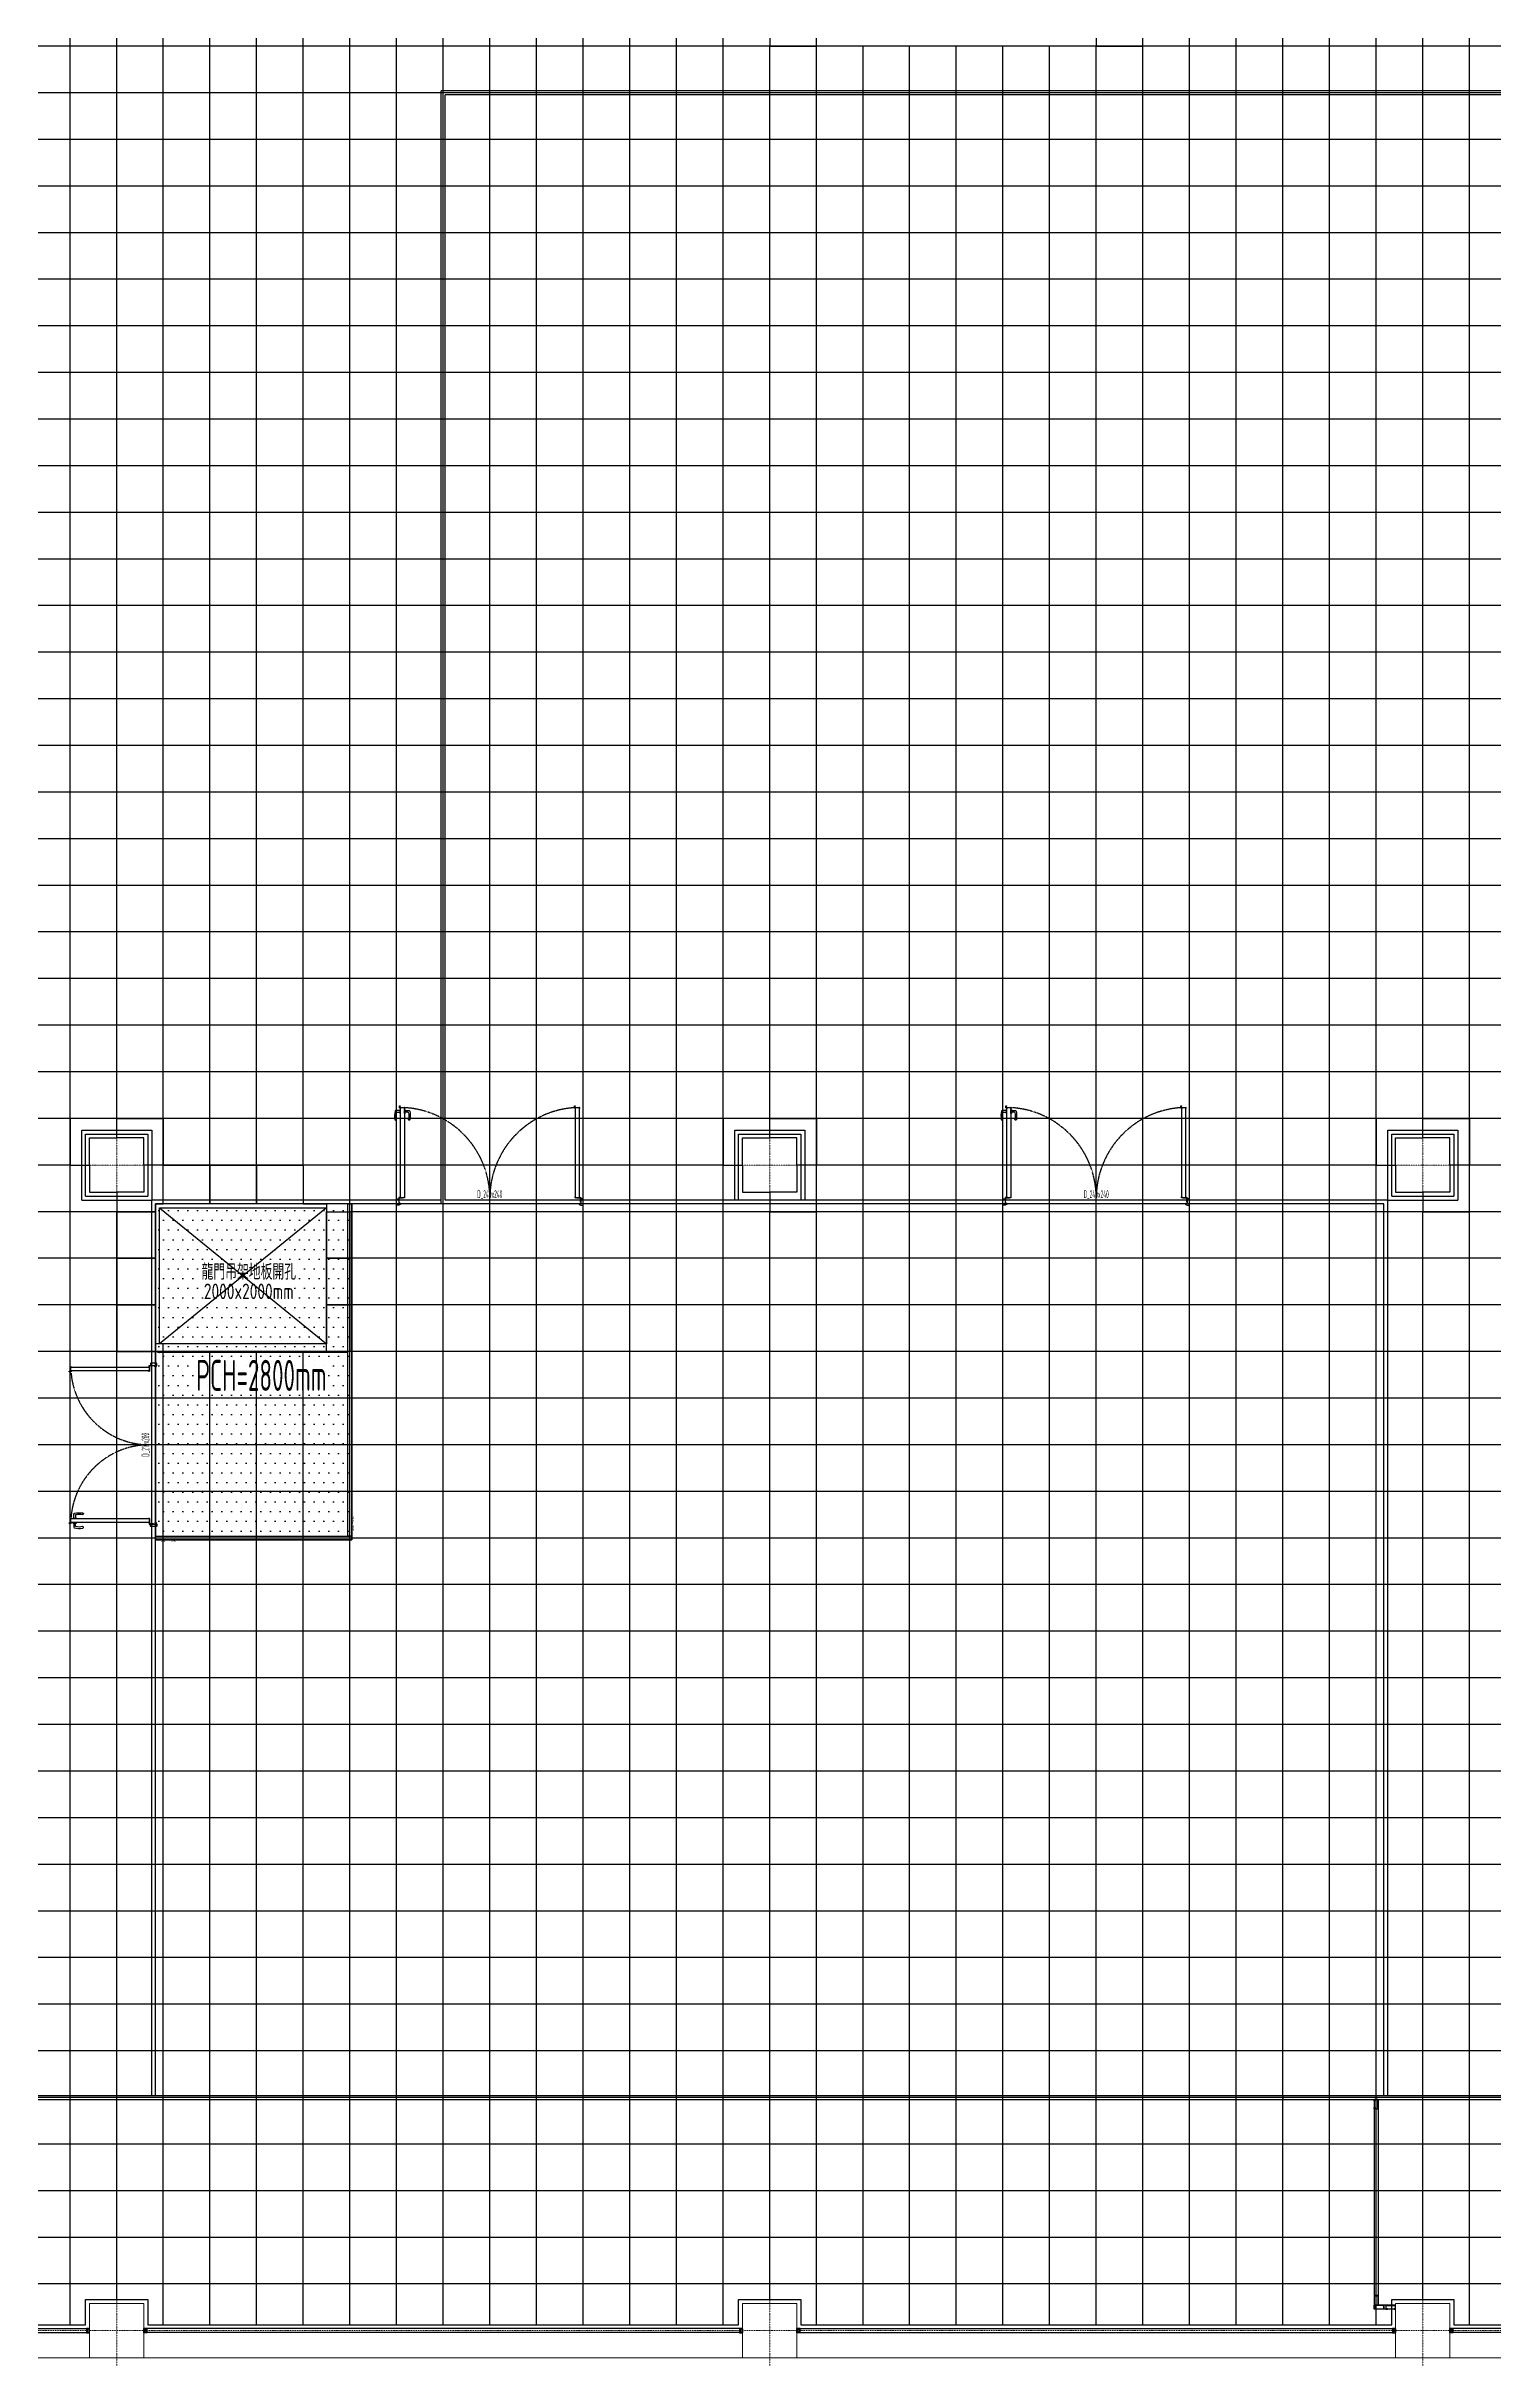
# Model space of a CAD drawing. Extents: x -32000 to 290600, y -96057 to 131250.
# Drawn here: x 200694 to 219300, y -350 to 29400 of the extents above; entities that cross this region are included whole.
import ezdxf
from ezdxf.enums import TextEntityAlignment as Align

# ---------------------------------------------------------------- set-up
doc = ezdxf.new("R2010")
doc.units = 0
doc.linetypes.add('H12PL3$0$JJP_三點線', pattern=[0.9, 0.3, -0.15, 0, -0.15, 0, -0.15, 0, -0.15])
doc.linetypes.add('XFDP30$0$HIDDEN', pattern=[0.3, 0.2, -0.1])
for name, color, linetype in [('H12PL3$0$A-WALL-EX', 252, 'Continuous'), ('H12PL3$0$S-COL', 252, 'Continuous'), ('H12PL3$0$S-GRID', 252, 'Continuous'), ('XFDP30$0$A-Ceiling (50K)', 9, 'Continuous'), ('XFDP30$0$A-CR-TT2', 9, 'Continuous'), ('XFDP30$0$A-Door (50K)', 9, 'Continuous'), ('XFDP30$0$A-Floor Opening', 9, 'Continuous'), ('XFDP30$0$A-Partition-Col', 9, 'Continuous'), ('XFDP30$0$A-Partition-Col (50K)', 9, 'Continuous'), ('XFDP30$0$A-W-D2-Steel (8K)', 9, 'Continuous'), ('XFDP30$0$A-W-P1S (50K)', 9, 'Continuous'), ('XFDP30$0$A-W-P1S (8K)', 9, 'Continuous'), ('XFDP30$0$A-W-P2D (50K)', 9, 'Continuous'), ('XFDP30$0$A-W-P2D (8K)', 9, 'Continuous'), ('XFDP30$0$A-W-P2D_H-2.8m (50K)', 9, 'Continuous'), ('XFDP30$0$A-W-R1 (Rockwool) (50K)', 9, 'Continuous'), ('XFDR30-50K$0$A-R-Plan', 9, 'Continuous'), ('XFDR30-50K$0$A-R-Plan (50K_Abnormal)', 9, 'Continuous'), ('XFDR30-50K$0$A-R-Plan (8K_Abnormal)', 9, 'Continuous'), ('XFDR30-50K$0$A-Safety', 9, 'XFDR30-50K$0$FENCELINE-1')]:
    doc.layers.add(name, color=color, linetype=linetype)
doc.styles.add('XFDP30$0$AA-TXT', font='isocp.shx', dxfattribs={"width": 0.8, "bigfont": 'china.shx'})
doc.styles.add('XFDR30-50K$0$AA-TXT', font='isocp.shx', dxfattribs={"bigfont": 'chineset.shx'})
doc.linetypes.add('XFDR30-50K$0$FENCELINE-1', pattern='A,0.25,-0.1,[133,ltypeshp.shx,S=0.1,R=0,X=-0.1,Y=0],-0.1,0.19', length=0.64)

# ---------------------------------------------------------------- blocks, each defined once
blk = doc.blocks.new('XFDP30$0$TP1-50-Partition_Col-side')
blk.add_lwpolyline([(-2.5, -4), (-2.5, -3.9), (-2.6, -3.9), (-2.5, -3), (-2.5, -0.3), (-2.4, -0.2), (-0.7, -0.2), (-0.5, -0.2), (-0.1, -0.2), (0, -0.2), (0, -0.2), (0.5, -0.2), (0.6, -0.2), (2.4, -0.2), (2.5, -0.3), (2.5, -3), (2.6, -3.9), (2.5, -3.9), (2.5, -4), (2.7, -4), (2.7, 0), (-2.7, 0), (-2.7, -4)], close=True)
for points in [[(-1.6, -2.1), (-2.3, -2.1, 0.414213), (-2.4, -2.2), (-2.4, -3.6), (-2.5, -3.6), (-2.5, -2.2, -0.414213), (-2.3, -2), (-1.6, -2), (-1.6, -2.1)], [(1.6, -2.1), (2.3, -2.1, -0.414213), (2.4, -2.2), (2.4, -3.6), (2.5, -3.6), (2.5, -2.2, 0.414213), (2.3, -2), (1.6, -2), (1.6, -2.1)]]:
    blk.add_lwpolyline(points, format="xyb")
blk.add_lwpolyline([(2.2, -3.6), (-2.2, -3.6, -0.414214), (-2.3, -3.5), (-2.3, -2.6, -0.414214), (-2.2, -2.5), (-1.3, -2.5, 0.414214), (-1.1, -2.3), (-1.1, -2.2, 0.414214), (-1.3, -2.1), (-1.9, -2.1), (-1.9, -2.1), (-1.3, -2.1, -0.414214), (-1.2, -2.2), (-1.2, -2.3, -0.414214), (-1.3, -2.4), (-2.2, -2.4, 0.414214), (-2.4, -2.6), (-2.4, -3.5, 0.414214), (-2.2, -3.6), (2.2, -3.6, 0.414214), (2.4, -3.5), (2.4, -2.6, 0.414214), (2.2, -2.4), (1.3, -2.4, -0.414214), (1.2, -2.3), (1.2, -2.2, -0.414214), (1.3, -2.1), (1.9, -2.1), (1.9, -2.1), (1.3, -2.1, 0.414214), (1.1, -2.2), (1.1, -2.3, 0.414214), (1.3, -2.5), (2.2, -2.5, -0.414214), (2.3, -2.6), (2.3, -3.5, -0.414214)], format="xyb", close=True)
blk = doc.blocks.new('XFDP30$0$Door-D240')
for p, q in [((10, 119), (10.8, 119)), ((10, 114.1), (10, 119)), ((10.8, 119), (10.8, 114.1)), ((10.8, 114.1), (10, 114.1)), ((10.8, 117.7), (14.8, 117.7)), ((14.8, 115.5), (10.8, 115.5)), ((14.8, 117.7), (16.2, 117.6))]:
    blk.add_line(p, q)
for points in [[(4.1, 121.6), (4.1, 123.4), (4.1, 121.6), (10.7, 121.6), (10.7, 121.5), (10.3, 121.5), (10.3, 120.4, -0.414214), (10.2, 120.3), (10, 120.3), (10, 120.4), (10.1, 120.4), (10.1, 121.4), (10, 121.4), (10, 5.5), (10.1, 5.5), (10.1, 6.5), (10, 6.5), (10, 6.6), (10.2, 6.6, -0.414214), (10.3, 6.5), (10.3, 5.4, -0.414214), (10.2, 5.3), (4.8, 5.3, -0.414214), (4.7, 5.4), (4.7, 6.5, -0.414214), (4.8, 6.6), (5, 6.6), (5, 6.5), (4.9, 6.5), (4.9, 5.5), (5, 5.5), (5, 121.4), (4.9, 121.4), (4.9, 120.4), (5, 120.4), (5, 120.3), (4.8, 120.3, -0.414214), (4.7, 120.4), (4.7, 121.4), (3.9, 121.4, -0.414214), (3.9, 121.4), (3.9, 123.6, -0.414214), (3.9, 123.7), (4.7, 123.7), (4.7, 123.4), (4.1, 123.4)], [(229.1, 121.6), (229.1, 123.4), (229.1, 121.6), (235.7, 121.6), (235.7, 121.5), (235.3, 121.5), (235.3, 120.4, -0.414214), (235.2, 120.3), (235, 120.3), (235, 120.4), (235.1, 120.4), (235.1, 121.4), (235, 121.4), (235, 5.5), (235.1, 5.5), (235.1, 6.5), (235, 6.5), (235, 6.6), (235.2, 6.6, -0.414214), (235.3, 6.5), (235.3, 5.4, -0.414214), (235.2, 5.3), (229.8, 5.3, -0.414214), (229.7, 5.4), (229.7, 6.5, -0.414214), (229.8, 6.6), (230, 6.6), (230, 6.5), (229.9, 6.5), (229.9, 5.5), (230, 5.5), (230, 121.4), (229.9, 121.4), (229.9, 120.4), (230, 120.4), (230, 120.3), (229.8, 120.3, -0.414214), (229.7, 120.4), (229.7, 121.4), (228.9, 121.4, -0.414214), (228.9, 121.4), (228.9, 123.6, -0.414214), (228.9, 123.7), (229.7, 123.7), (229.7, 123.4), (229.1, 123.4)], [(4.2, 117.7), (0.2, 117.7), (-1.2, 117.6, 0.327495), (-2, 116.9, 0.089847), (-2.2, 106.2, 1.144881), (-0.3, 106.6, -0.137079), (-0.3, 114.9, -0.349357), (0.2, 115.5), (4.2, 115.5)], [(4.7, -2.1, 0.306748), (4.5, -1.7), (4.1, -1.7, 0.306748), (3.9, -2.1), (4, -2.1, -0.414214), (4.1, -2.2), (4.1, -2.2), (4, -2.2), (4, -2.9), (4.6, -2.9), (4.6, -2.2), (4.5, -2.2), (4.5, -2.2, -0.414214), (4.6, -2.1), (4.7, -2.1), (4.8, -2.1, -0.414214), (5, -2.3), (5, -2.9, -0.320245), (4.7, -3.4), (3, -4), (0.6, -4, -0.414214), (0, -3.4), (0, 3.4, -0.414214), (0.6, 4), (3, 4), (3, 0), (3, -1.4, 0.414214), (3.7, -2.1), (3.9, -2.1)], [(235.3, -2.1, -0.306748), (235.5, -1.7), (235.9, -1.7, -0.306748), (236.1, -2.1), (236, -2.1, 0.414214), (235.9, -2.2), (235.9, -2.2), (236, -2.2), (236, -2.9), (235.4, -2.9), (235.4, -2.2), (235.5, -2.2), (235.5, -2.2, 0.414214), (235.4, -2.1), (235.3, -2.1), (235.2, -2.1, 0.414214), (235, -2.3), (235, -2.9, 0.320245), (235.3, -3.4), (237, -4), (239.4, -4, 0.414214), (240, -3.4), (240, 3.4, 0.414214), (239.4, 4), (237, 4), (237, 0), (237, -1.4, -0.414214), (236.3, -2.1), (236.1, -2.1)]]:
    blk.add_lwpolyline(points, format="xyb")
blk.add_lwpolyline([(5, 114.1), (5, 119), (4.2, 119), (4.2, 114.1)], close=True)
at = {"ltscale": 500}
for points in [[(3.3, 0.1), (3.3, 4.6), (3, 4.6), (3, 0.1)], [(8.5, 5.3), (4, 5.3), (4, 5.5), (8.5, 5.5)], [(231.5, 5.3), (236, 5.3), (236, 5.5), (231.5, 5.5)], [(236.7, 0.1), (236.7, 4.6), (237, 4.6), (237, 0.1)]]:
    blk.add_lwpolyline(points, close=True, dxfattribs=at)
at = {"linetype": 'XFDP30$0$HIDDEN', "ltscale": 0.1}
for centre, start, end in [((3.5, 5.1), 0, 85.9993), ((236.5, 5.1), 94.0007, 180)]:
    blk.add_arc(centre, 116.5, start, end, dxfattribs=at)
at = {"extrusion": (0, 0, -1)}
for centre, major_axis, start_param, end_param in [((14.7, 114.9), (0.417, 0.417), -0.669314, 0.675093), ((16.2, 106.3), (0.707, 0.707), 0.872811, 4.284184), ((0.4, 110.8), (10.9, 10.9), 0.51383, 1.058752), ((16.1, 116.7), (-0.624, 0.624), 0.866962, 2.13291), ((-12.5, 110.9), (21.3, 21.3), 0.585307, 0.943734)]:
    blk.add_ellipse(centre, major_axis=major_axis, ratio=1, start_param=start_param, end_param=end_param, dxfattribs=at)
at = {"ltscale": 500, "extrusion": (0, 0, -1)}
blk.add_ellipse((3.5, 5.1), major_axis=(0.495, 0.495), ratio=1, start_param=3.926991, end_param=10.210176, dxfattribs=at)
at = {"ltscale": 500}
blk.add_ellipse((236.5, 5.1), major_axis=(-0.495, 0.495), ratio=1, start_param=3.926991, end_param=10.210176, dxfattribs=at)
at = {"color": 9, "style": 'XFDP30$0$AA-TXT', "width": 0.45}
blk.add_attdef('240X240', text='', height=10, dxfattribs=at).set_placement((120, 10.1), align=Align.MIDDLE_CENTER)
blk = doc.blocks.new('*U190')
blk.add_lwpolyline([(0, 0), (0, 2.525), (0.05, 2.525), (0.05, 0)], close=True)
at = {"color": 15, "style": 'XFDP30$0$AA-TXT', "width": 0.8}
for tag, p in [('編號', (0.035, 0.07)), ('高度', (0.065, 0.07))]:
    blk.add_attdef(tag, text='', height=0.025, rotation=90, dxfattribs=at).set_placement(p, align=Align.MIDDLE_LEFT)
blk = doc.blocks.new('*U191')
blk.add_lwpolyline([(0, 0), (0, 4.275), (0.05, 4.275), (0.05, 0)], close=True)
at = {"color": 15, "style": 'XFDP30$0$AA-TXT', "width": 0.8}
for tag, p in [('編號', (0.035, 0.07)), ('高度', (0.065, 0.07))]:
    blk.add_attdef(tag, text='', height=0.025, rotation=90, dxfattribs=at).set_placement(p, align=Align.MIDDLE_LEFT)
blk = doc.blocks.new('XFDP30$0$Door-D210')
for p, q in [((10, 104), (10.8, 104)), ((10, 99.1), (10, 104)), ((10.8, 99.1), (10, 99.1)), ((10.8, 104), (10.8, 99.1)), ((10.8, 102.7), (14.8, 102.7)), ((14.8, 100.5), (10.8, 100.5)), ((14.8, 102.7), (16.2, 102.6))]:
    blk.add_line(p, q)
for points in [[(4.2, 102.7), (0.2, 102.7), (-1.2, 102.6, 0.327495), (-2, 101.9, 0.089847), (-2.2, 91.2, 1.144881), (-0.3, 91.6, -0.137079), (-0.3, 99.9, -0.349357), (0.2, 100.5), (4.2, 100.5)], [(4.1, 106.6), (4.1, 108.4), (4.1, 106.6), (10.7, 106.6), (10.7, 106.5), (10.3, 106.5), (10.3, 105.4, -0.414214), (10.2, 105.3), (10, 105.3), (10, 105.4), (10.1, 105.4), (10.1, 106.4), (10, 106.4), (10, 5.5), (10.1, 5.5), (10.1, 6.5), (10, 6.5), (10, 6.6), (10.2, 6.6, -0.414214), (10.3, 6.5), (10.3, 5.4, -0.414214), (10.2, 5.3), (4.8, 5.3, -0.414214), (4.7, 5.4), (4.7, 6.5, -0.414214), (4.8, 6.6), (5, 6.6), (5, 6.5), (4.9, 6.5), (4.9, 5.5), (5, 5.5), (5, 106.4), (4.9, 106.4), (4.9, 105.4), (5, 105.4), (5, 105.3), (4.8, 105.3, -0.414214), (4.7, 105.4), (4.7, 106.4), (3.9, 106.4, -0.414214), (3.9, 106.4), (3.9, 108.6, -0.414214), (3.9, 108.7), (4.7, 108.7), (4.7, 108.4), (4.1, 108.4)], [(199.1, 106.6), (199.1, 108.4), (199.1, 106.6), (205.7, 106.6), (205.7, 106.5), (205.3, 106.5), (205.3, 105.4, -0.414214), (205.2, 105.3), (205, 105.3), (205, 105.4), (205.1, 105.4), (205.1, 106.4), (205, 106.4), (205, 5.5), (205.1, 5.5), (205.1, 6.5), (205, 6.5), (205, 6.6), (205.2, 6.6, -0.414214), (205.3, 6.5), (205.3, 5.4, -0.414214), (205.2, 5.3), (199.8, 5.3, -0.414214), (199.7, 5.4), (199.7, 6.5, -0.414214), (199.8, 6.6), (200, 6.6), (200, 6.5), (199.9, 6.5), (199.9, 5.5), (200, 5.5), (200, 106.4), (199.9, 106.4), (199.9, 105.4), (200, 105.4), (200, 105.3), (199.8, 105.3, -0.414214), (199.7, 105.4), (199.7, 106.4), (198.9, 106.4, -0.414214), (198.9, 106.4), (198.9, 108.6, -0.414214), (198.9, 108.7), (199.7, 108.7), (199.7, 108.4), (199.1, 108.4)], [(4.7, -2.1, 0.306748), (4.5, -1.7), (4.1, -1.7, 0.306748), (3.9, -2.1), (4, -2.1, -0.414214), (4.1, -2.2), (4.1, -2.2), (4, -2.2), (4, -2.9), (4.6, -2.9), (4.6, -2.2), (4.5, -2.2), (4.5, -2.2, -0.414214), (4.6, -2.1), (4.7, -2.1), (4.8, -2.1, -0.414214), (5, -2.3), (5, -2.9, -0.320245), (4.7, -3.4), (3, -4), (0.6, -4, -0.414214), (0, -3.4), (0, 3.4, -0.414214), (0.6, 4), (3, 4), (3, 0), (3, -1.4, 0.414214), (3.7, -2.1), (3.9, -2.1)], [(205.3, -2.1, -0.306748), (205.5, -1.7), (205.9, -1.7, -0.306748), (206.1, -2.1), (206, -2.1, 0.414214), (205.9, -2.2), (205.9, -2.2), (206, -2.2), (206, -2.9), (205.4, -2.9), (205.4, -2.2), (205.5, -2.2), (205.5, -2.2, 0.414214), (205.4, -2.1), (205.3, -2.1), (205.2, -2.1, 0.414214), (205, -2.3), (205, -2.9, 0.320245), (205.3, -3.4), (207, -4), (209.4, -4, 0.414214), (210, -3.4), (210, 3.4, 0.414214), (209.4, 4), (207, 4), (207, 0), (207, -1.4, -0.414214), (206.3, -2.1), (206.1, -2.1)]]:
    blk.add_lwpolyline(points, format="xyb")
blk.add_lwpolyline([(5, 99.1), (5, 104), (4.2, 104), (4.2, 99.1)], close=True)
at = {"ltscale": 500}
for points in [[(3.3, 0.1), (3.3, 4.6), (3, 4.6), (3, 0.1)], [(8.5, 5.3), (4, 5.3), (4, 5.5), (8.5, 5.5)], [(201.5, 5.3), (206, 5.3), (206, 5.5), (201.5, 5.5)], [(206.7, 0.1), (206.7, 4.6), (207, 4.6), (207, 0.1)]]:
    blk.add_lwpolyline(points, close=True, dxfattribs=at)
at = {"linetype": 'XFDP30$0$HIDDEN', "ltscale": 0.1}
for centre, start, end in [((3.5, 5.1), 0, 85.2787), ((206.5, 5.1), 95.1453, 180)]:
    blk.add_arc(centre, 101.5, start, end, dxfattribs=at)
at = {"extrusion": (0, 0, -1)}
for centre, major_axis, start_param, end_param in [((14.7, 99.9), (-0.417, 0.417), 0.901482, 2.245889), ((16.2, 91.3), (0.707, 0.707), 0.872811, 4.284184), ((0.4, 95.8), (10.9, 10.9), 0.51383, 1.058752), ((16.1, 101.7), (-0.624, 0.624), 0.866962, 2.13291), ((-12.5, 95.9), (21.3, 21.3), 0.585307, 0.943734)]:
    blk.add_ellipse(centre, major_axis=major_axis, ratio=1, start_param=start_param, end_param=end_param, dxfattribs=at)
at = {"ltscale": 500, "extrusion": (0, 0, -1)}
blk.add_ellipse((3.5, 5.1), major_axis=(0.495, 0.495), ratio=1, start_param=3.926991, end_param=10.210176, dxfattribs=at)
at = {"ltscale": 500}
blk.add_ellipse((206.5, 5.1), major_axis=(-0.495, 0.495), ratio=1, start_param=3.926991, end_param=10.210176, dxfattribs=at)
at = {"color": 9, "style": 'XFDP30$0$AA-TXT', "width": 0.45}
blk.add_attdef('210X000', text='', height=10, dxfattribs=at).set_placement((105, 10.1), align=Align.MIDDLE)
blk = doc.blocks.new('XFDP30')
at = {"layer": 'XFDP30$0$A-Ceiling (50K)'}
h = blk.add_hatch(dxfattribs=at)
h.set_pattern_fill('DOTS', color=256, scale=2000)
h.set_pattern_definition([(0, (98140, -94584.96), (62.5, 125), [0, -125])])
h.paths.add_polyline_path([(204625, 10175), (204625, 14500), (202100, 14500), (202100, 10175)])
blk.add_lwpolyline([(204625, 10175), (204625, 14500), (202100, 14500), (202100, 10175)], close=True, dxfattribs=at)
at = {"layer": 'XFDP30$0$A-Floor Opening'}
for p, q in [((204300, 14450), (202150, 12700, 0)), ((202150, 14450, 0), (204300, 12700))]:
    blk.add_line(p, q, dxfattribs=at)
at = {"layer": 'XFDP30$0$A-Floor Opening', "elevation": 0}
blk.add_lwpolyline([(202150, 14450), (204300, 14450), (204300, 12700), (202150, 12700)], close=True, dxfattribs=at)
at = {"layer": 'XFDP30$0$A-Partition-Col'}
for points in [[(217775, 2955), (217775, 2975), (217825, 2975), (217825, 2850), (217775, 2850), (217775, 2870), (217778, 2870), (217778, 2853), (217822, 2853), (217822, 2972), (217778, 2972), (217778, 2955), (217775, 2955)], [(218030, 275), (218050, 275), (218050, 325), (217925, 325), (217925, 275), (217945, 275), (217945, 278), (217928, 278), (217928, 322), (218047, 322), (218047, 278), (218030, 278), (218030, 275)]]:
    blk.add_lwpolyline(points, dxfattribs=at)
at = {"layer": 'XFDP30$0$A-Partition-Col', "elevation": 0}
for points in [[(217775, 345), (217775, 325), (217825, 325), (217825, 450), (217775, 450), (217775, 430), (217778, 430), (217778, 447), (217822, 447), (217822, 328), (217778, 328), (217778, 345), (217775, 345)], [(217795, 275), (217775, 275), (217775, 325), (217900, 325), (217900, 275), (217880, 275), (217880, 278), (217897, 278), (217897, 322), (217778, 322), (217778, 278), (217795, 278), (217795, 275)]]:
    blk.add_lwpolyline(points, dxfattribs=at)
at = {"layer": 'XFDP30$0$A-W-D2-Steel (8K)'}
for p, q in [((217775, 2975), (217775, 325, 0)), ((217825, 2975), (217825, 325, 0)), ((218050, 325), (217775, 325, 0)), ((218050, 275), (217775, 275, 0))]:
    blk.add_line(p, q, dxfattribs=at)
at = {"layer": 'XFDP30$0$A-W-P1S (50K)'}
for p, q in [((179375, 3025, 0), (216600, 3025, 0)), ((179425, 2975, 0), (216600, 2975, 0))]:
    blk.add_line(p, q, dxfattribs=at)
at = {"layer": 'XFDP30$0$A-W-P1S (8K)'}
for p, q in [((201150, 15450), (202050, 15450)), ((201150, 14550), (201150, 15450)), ((201200, 15400), (202000, 15400)), ((201200, 14600), (201200, 15400)), ((202000, 15400), (202000, 14600)), ((202050, 15450), (202050, 14550)), ((209550, 15450), (210450, 15450)), ((209550, 14550), (209550, 15450)), ((209600, 15400), (210400, 15400)), ((209600, 14550), (209600, 15400)), ((210400, 15400), (210400, 14550)), ((210450, 15450), (210450, 14550)), ((217950, 15450), (218850, 15450)), ((217950, 14550), (217950, 15450)), ((218000, 15400), (218800, 15400)), ((218000, 14600), (218000, 15400)), ((218800, 15400), (218800, 14600)), ((218850, 15450), (218850, 14550)), ((201200, 14600), (202000, 14600)), ((218000, 14600), (218800, 14600)), ((201150, 14550), (202050, 14550)), ((217950, 14550), (218850, 14550)), ((216600, 3025, 0), (243051, 3025, 0)), ((216600, 3025, 0), (216600, 2975, 0)), ((216600, 2975, 0), (243101, 2975, 0))]:
    blk.add_line(p, q, dxfattribs=at)
at = {"layer": 'XFDP30$0$A-W-P2D (50K)'}
for p, q in [((202050, 3025, 0), (202050, 14550, 0)), ((205775, 14550, 0), (202050, 14550, 0)), ((202100, 3025, 0), (202100, 14500, 0)), ((205775, 14500, 0), (202100, 14500, 0))]:
    blk.add_line(p, q, dxfattribs=at)
at = {"layer": 'XFDP30$0$A-W-P2D (8K)'}
for p, q in [((226175, 28825), (205775, 28825, 0)), ((205775, 14500, 0), (205775, 28825, 0)), ((226225, 28775), (205825, 28775, 0)), ((205825, 14550, 0), (205825, 28775, 0)), ((217900, 14500), (205775, 14500, 0)), ((217950, 14550), (205825, 14550)), ((217900, 3025), (217900, 14500)), ((217950, 3025), (217950, 14550))]:
    blk.add_line(p, q, dxfattribs=at)
at = {"layer": 'XFDP30$0$A-W-R1 (Rockwool) (50K)'}
for p, q in [((193550, 25, 0), (201250, 25, 0)), ((209650, 25, 0), (201950, 25, 0)), ((210350, 25, 0), (218050, 25, 0)), ((226450, 25, 0), (218750, 25, 0)), ((193550, -25, 0), (201250, -25, 0)), ((209650, -25, 0), (201950, -25, 0)), ((210350, -25, 0), (218050, -25, 0)), ((226450, -25, 0), (218750, -25, 0))]:
    blk.add_line(p, q, dxfattribs=at)
at = {"layer": 'XFDP30$0$A-Door (50K)', "xscale": 10, "yscale": 10, "zscale": 10}
for p in [(205200, 14525), (213000, 14525)]:
    blk.add_blockref('XFDP30$0$Door-D240', p, dxfattribs=at).add_auto_attribs({'240X240': 'D_240x240'})
at = {"layer": 'XFDP30$0$A-Door (50K)', "xscale": 10, "yscale": 10, "zscale": 10, "rotation": 89.99999999999999}
blk.add_blockref('XFDP30$0$Door-D210', (202075, 10350, 0), dxfattribs=at).add_auto_attribs({'210X000': 'D_210x200'})
at = {"layer": 'XFDP30$0$A-Partition-Col (50K)', "yscale": 10, "zscale": 10}
for p, xscale, rotation in [((201250, 0, 0), 10, 270), ((201950, 0, 0), -10, 90), ((209650, 0), 10, 270), ((210350, 0), -10, 90), ((218050, 0, 0), 10, 270), ((218750, 0, 0), -10, 90)]:
    blk.add_blockref('XFDP30$0$TP1-50-Partition_Col-side', p, dxfattribs=dict(at, xscale=xscale, rotation=rotation))
at = {"layer": 'XFDP30$0$A-W-P2D_H-2.8m (50K)'}
ref = blk.add_blockref('*U191', (204575, 10225, 0), dxfattribs=dict(at, xscale=1000, yscale=1000, zscale=1000))
ref.add_attrib('高度', 'WALL H=2.8m', dxfattribs={"layer": '0', "color": 15, "height": 25, "rotation": 90, "style": 'XFDP30$0$AA-TXT', "width": 0.8}).set_placement((204640, 10295, 0), align=Align.MIDDLE_LEFT)
ref = blk.add_blockref('*U190', (202100, 10225), dxfattribs=dict(at, xscale=1000, yscale=1000, zscale=1000, rotation=270))
ref.add_attrib('高度', 'WALL H=2.8m', dxfattribs={"layer": '0', "color": 15, "height": 25, "style": 'XFDP30$0$AA-TXT', "width": 0.8}).set_placement((202170, 10160), align=Align.MIDDLE_LEFT)
at = {"layer": 'XFDP30$0$A-CR-TT2', "style": 'XFDP30$0$AA-TXT', "width": 0.6}
blk.add_text('PCH=2800mm', height=400, dxfattribs=at).set_placement((203461, 12294), align=Align.MIDDLE)
at = {"layer": 'XFDP30$0$A-Floor Opening', "style": 'XFDP30$0$AA-TXT', "width": 0.8}
for s, p in [('龍門吊架地板開孔', (203299, 13625, 0)), ('2000x2000mm', (203299, 13375, 0))]:
    blk.add_text(s, height=200, dxfattribs=at).set_placement(p, align=Align.MIDDLE_CENTER)
blk = doc.blocks.new('H12PL3')
at = {"layer": 'H12PL3$0$A-WALL-EX', "lineweight": 0, "flags": 128}
blk.add_lwpolyline([(243100, -350), (185050, -350)], dxfattribs=at)
at = {"layer": 'H12PL3$0$S-COL', "lineweight": 0, "flags": 128}
for points in [[(201250, 14650), (201950, 14650), (201950, 15350), (201250, 15350)], [(209650, 14650), (210350, 14650), (210350, 15350), (209650, 15350)], [(218050, 14650), (218750, 14650), (218750, 15350), (218050, 15350)]]:
    blk.add_lwpolyline(points, close=True, dxfattribs=at)
for points in [[(201950, -350), (201950, 350), (201250, 350), (201250, -350)], [(210350, -350), (210350, 350), (209650, 350), (209650, -350)], [(218750, -350), (218750, 350), (218050, 350), (218050, -350)]]:
    blk.add_lwpolyline(points, dxfattribs=at)
at = {"layer": 'H12PL3$0$S-GRID', "linetype": 'H12PL3$0$JJP_三點線', "lineweight": 0}
for p, q in [((201600, 128250), (201600, -28000)), ((210000, 128250), (210000, -28000)), ((218400, 128250), (218400, -28000)), ((-29000, 15000), (289600, 15000)), ((-29000, 0), (289600, 0))]:
    blk.add_line(p, q, dxfattribs=at)
blk.add_blockref('XFDP30', (0, 0))
blk = doc.blocks.new('*U224')
at = {"ltscale": 0.5, "const_width": 0.5}
blk.add_lwpolyline([(0, 0), (0, 61.25)], dxfattribs=at)
at = {"color": 1, "style": 'XFDR30-50K$0$AA-TXT', "width": 0.8}
for tag, p in [('NO.', (0.08, 0.07)), ('高度(H) m', (0.23, 0.07))]:
    blk.add_attdef(tag, text='', height=0.1, rotation=90, dxfattribs=at).set_placement(p, align=Align.MIDDLE_LEFT)
blk = doc.blocks.new('XFDR30-50K')
at = {"layer": 'XFDR30-50K$0$A-R-Plan'}
for p, q in [((201000, 75, 0), (201000, 89925, 0)), ((202200, 15000, 0), (202200, 89925, 0)), ((202800, 15000, 0), (202800, 89925, 0)), ((203400, 15000, 0), (203400, 89925, 0)), ((204000, 15000, 0), (204000, 89925, 0)), ((204600, 75, 0), (204600, 89925, 0)), ((206400, 75, 0), (206400, 89925, 0)), ((207000, 75, 0), (207000, 89925, 0)), ((207600, 75, 0), (207600, 89925, 0)), ((208200, 75, 0), (208200, 89925, 0)), ((208800, 75, 0), (208800, 89925, 0)), ((209400, 75, 0), (209400, 89925, 0)), ((214800, 75, 0), (214800, 89925, 0)), ((215400, 75, 0), (215400, 89925, 0)), ((216000, 75, 0), (216000, 89925, 0)), ((216600, 75, 0), (216600, 89925, 0)), ((217200, 75, 0), (217200, 89925, 0)), ((217800, 75, 0), (217800, 89925, 0)), ((219000, 75, 0), (219000, 89925, 0)), ((205200, 75, 0), (205200, 78600, 0)), ((205800, 75, 0), (205800, 78600, 0)), ((201600, 15600), (201600, 74400)), ((218400, 15600), (218400, 74400)), ((243101, 29400), (174600, 29400)), ((210000, 15600), (210000, 29400)), ((210600, 75, 0), (210600, 29400)), ((211200, 75, 0), (211200, 29400)), ((211800, 75, 0), (211800, 29400)), ((212400, 75, 0), (212400, 29400)), ((213000, 75, 0), (213000, 29400)), ((213600, 75, 0), (213600, 29400)), ((214200, 75, 0), (214200, 29400)), ((243101, 28800), (174600, 28800)), ((243101, 28200), (174600, 28200)), ((243101, 27600), (174600, 27600)), ((243101, 27000), (174600, 27000)), ((243101, 26400), (174600, 26400)), ((243101, 25800), (174600, 25800)), ((243101, 25200), (174600, 25200)), ((243101, 24600), (174600, 24600)), ((243101, 24000), (174600, 24000)), ((243101, 23400), (174600, 23400)), ((243101, 22800), (174600, 22800)), ((243101, 22200), (174600, 22200)), ((243101, 21600), (174600, 21600)), ((243101, 21000), (174600, 21000)), ((243101, 20400), (174600, 20400)), ((243101, 19800), (174600, 19800)), ((243101, 19200), (174600, 19200)), ((243101, 18600), (174600, 18600)), ((243101, 18000), (174600, 18000)), ((243101, 17400), (174600, 17400)), ((243101, 16800), (174600, 16800)), ((243101, 16200), (174600, 16200)), ((243101, 15600), (174600, 15600)), ((201000, 15000, 0), (174600, 15000)), ((209400, 15000, 0), (202200, 15000)), ((217800, 15000), (210600, 15000)), ((243101, 15000), (219000, 15000, 0)), ((201600, 14400), (174600, 14400)), ((201600, 400), (201600, 14400)), ((243101, 14400), (204600, 14400, 0)), ((210000, 400), (210000, 14400)), ((218400, 400, 0), (218400, 14400)), ((201600, 13800), (174600, 13800)), ((243101, 13800), (204600, 13800)), ((201600, 13200), (166200, 13200)), ((243101, 13200), (204600, 13200)), ((243101, 12600), (166200, 12600)), ((202200, 75, 0), (202200, 12600, 0)), ((202800, 75, 0), (202800, 12600, 0)), ((203400, 75, 0), (203400, 12600, 0)), ((204000, 75, 0), (204000, 12600, 0)), ((243101, 12000), (166200, 12000)), ((243101, 11400), (166200, 11400)), ((243101, 10800), (166200, 10800)), ((243101, 10200), (166200, 10200)), ((243101, 9600), (166200, 9600)), ((243101, 9000), (166200, 9000)), ((243101, 8400), (166200, 8400)), ((243101, 7800), (166200, 7800)), ((243101, 7200), (166200, 7200)), ((243101, 6600), (166200, 6600)), ((243101, 6000), (166200, 6000)), ((243101, 5400), (166200, 5400)), ((243101, 4800), (166200, 4800)), ((243101, 4200), (166200, 4200)), ((243101, 3600), (166200, 3600)), ((243101, 3000), (166200, 3000)), ((243101, 2400), (166200, 2400)), ((243101, 1800), (166200, 1800)), ((243101, 1200), (166200, 1200)), ((243101, 600), (166200, 600)), ((201200, 75, 0), (201200, 400)), ((201200, 400), (202000, 400)), ((202000, 400), (202000, 75, 0)), ((209600, 75, 0), (209600, 400)), ((209600, 400), (210400, 400)), ((210400, 400), (210400, 75, 0)), ((218000, 75, 0), (218000, 400)), ((218000, 400), (218800, 400)), ((218800, 400), (218800, 75, 0)), ((193600, 75, 0), (201200, 75, 0)), ((202000, 75, 0), (209600, 75, 0)), ((210400, 75, 0), (218000, 75, 0)), ((218800, 75, 0), (226400, 75, 0))]:
    blk.add_line(p, q, dxfattribs=at)
at = {"layer": 'XFDR30-50K$0$A-R-Plan (50K_Abnormal)', "elevation": 0}
for points in [[(210000, 29400), (209400, 29400), (209400, 30000), (209625, 30000), (209625, 29625), (210000, 29625)], [(210000, 29400), (210600, 29400), (210600, 30000), (210375, 30000), (210375, 29625), (210000, 29625)], [(214200, 29400), (214800, 29400), (214800, 30000), (214540, 30000), (214540, 29600), (214200, 29600)]]:
    blk.add_lwpolyline(points, close=True, dxfattribs=at)
at = {"layer": 'XFDR30-50K$0$A-R-Plan (8K_Abnormal)'}
for points in [[(201600, 15600), (201000, 15600), (201000, 15000), (201250, 15000), (201250, 15350), (201600, 15350)], [(201600, 15600), (201000, 15600), (201000, 15000), (201250, 15000), (201250, 15350), (201600, 15350)], [(201600, 15600), (202200, 15600), (202200, 15000), (201950, 15000), (201950, 15350), (201600, 15350)], [(201600, 15600), (202200, 15600), (202200, 15000), (201950, 15000), (201950, 15350), (201600, 15350)], [(210000, 15600), (209400, 15600), (209400, 15000), (209650, 15000), (209650, 15350), (210000, 15350)], [(210000, 15600), (209400, 15600), (209400, 15000), (209650, 15000), (209650, 15350), (210000, 15350)], [(210000, 15600), (210600, 15600), (210600, 15000), (210350, 15000), (210350, 15350), (210000, 15350)], [(210000, 15600), (210600, 15600), (210600, 15000), (210350, 15000), (210350, 15350), (210000, 15350)], [(218400, 15600), (217800, 15600), (217800, 15000), (218050, 15000), (218050, 15350), (218400, 15350)], [(218400, 15600), (217800, 15600), (217800, 15000), (218050, 15000), (218050, 15350), (218400, 15350)], [(218400, 15600), (219000, 15600), (219000, 15000), (218750, 15000), (218750, 15350), (218400, 15350)], [(218400, 15600), (219000, 15600), (219000, 15000), (218750, 15000), (218750, 15350), (218400, 15350)], [(201600, 14400), (201000, 14400), (201000, 15000), (201250, 15000), (201250, 14650), (201600, 14650)], [(201950, 15000), (201950, 14650), (201600, 14650), (201600, 14400), (202100, 14400), (202100, 14500), (202200, 14500), (202200, 15000)], [(202200, 15000), (202800, 15000), (202800, 14500), (202200, 14500)], [(202800, 15000), (203400, 15000), (203400, 14500), (202800, 14500)], [(203400, 15000), (204000, 15000), (204000, 14500), (203400, 14500)], [(210000, 14400), (209400, 14400), (209400, 15000), (209650, 15000), (209650, 14650), (210000, 14650)], [(210000, 14400), (210600, 14400), (210600, 15000), (210350, 15000), (210350, 14650), (210000, 14650)], [(218400, 14400), (217800, 14400), (217800, 15000), (218050, 15000), (218050, 14650), (218400, 14650)], [(218400, 14400), (219000, 14400), (219000, 15000), (218750, 15000), (218750, 14650), (218400, 14650)], [(202100, 14400), (201600, 14400), (201600, 13800), (202100, 13800)], [(204300, 14400), (204600, 14400), (204600, 13800), (204300, 13800)], [(202100, 13800), (201600, 13800), (201600, 13200), (202100, 13200)], [(204300, 13800), (204600, 13800), (204600, 13200), (204300, 13200)], [(201600, 13200), (201600, 12600), (202200, 12600), (202200, 12700), (202100, 12700), (202100, 13200)], [(204300, 13200), (204600, 13200), (204600, 12600), (204300, 12600)]]:
    blk.add_lwpolyline(points, close=True, dxfattribs=at)
blk.add_lwpolyline([(204000, 15000), (204000, 14500), (204300, 14500), (204300, 14400), (204600, 14400), (204600, 15000), (204000, 15000)], dxfattribs=at)
at = {"layer": 'XFDR30-50K$0$A-Safety'}
ref = blk.add_blockref('*U224', (202125, 12590), dxfattribs=dict(at, xscale=40, yscale=40, zscale=40, rotation=270))
ref.add_attrib('高度(H) m', 'H=1.2m', dxfattribs={"layer": '0', "color": 1, "height": 4, "style": 'XFDR30-50K$0$AA-TXT', "width": 0.8}).set_placement((202146, 12577), align=Align.MIDDLE_LEFT)

msp = doc.modelspace()

# ---------------------------------------------------------------- block references
for name in ['H12PL3', 'XFDR30-50K']:
    msp.add_blockref(name, (0, 0))

doc.saveas('drawing.dxf')
